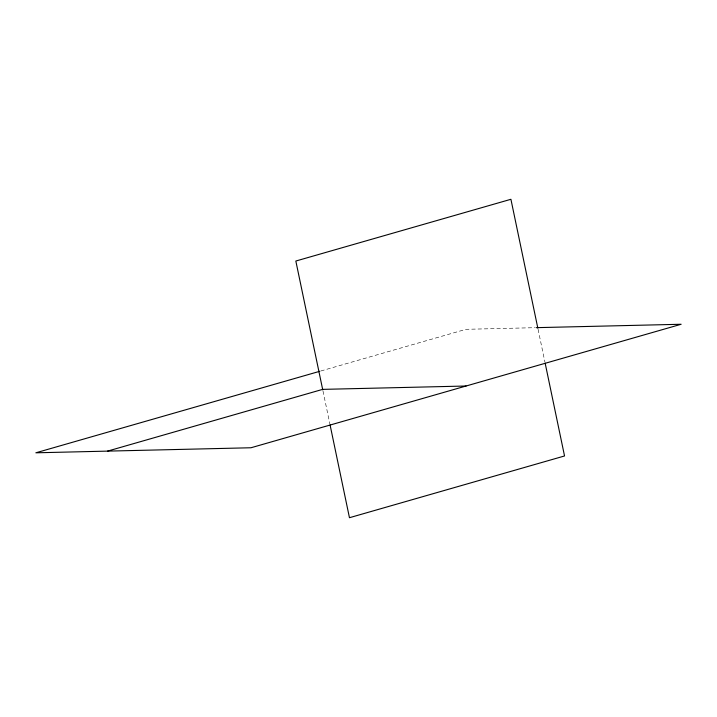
<?xml version="1.0" encoding="UTF-8"?>
<svg xmlns="http://www.w3.org/2000/svg" width="717" height="717" viewBox="0 0 717 717"><rect width="100%" height="100%" fill="white"/><g stroke="black" fill="none" stroke-linecap="round" stroke-linejoin="round"><path stroke-width="0.54" stroke-dasharray="3.58 2.69" d="M320.84 370.985L466.014 329.309L535.124 327.687M538.073 329.264L544.911 362.031M322.991 391.016L329.829 423.783"/><path stroke-width="1.08" d="M319.764 371.298L35.85 452.803L250.986 447.758L681.15 324.263L536.244 327.66M107.559 451.118L322.641 389.376L466.068 386.015M537.84 328.171L510.916 199.29L295.834 261.033L322.758 389.923M545.144 363.125L564.539 455.967L349.457 517.71L330.062 424.867"/></g></svg>
